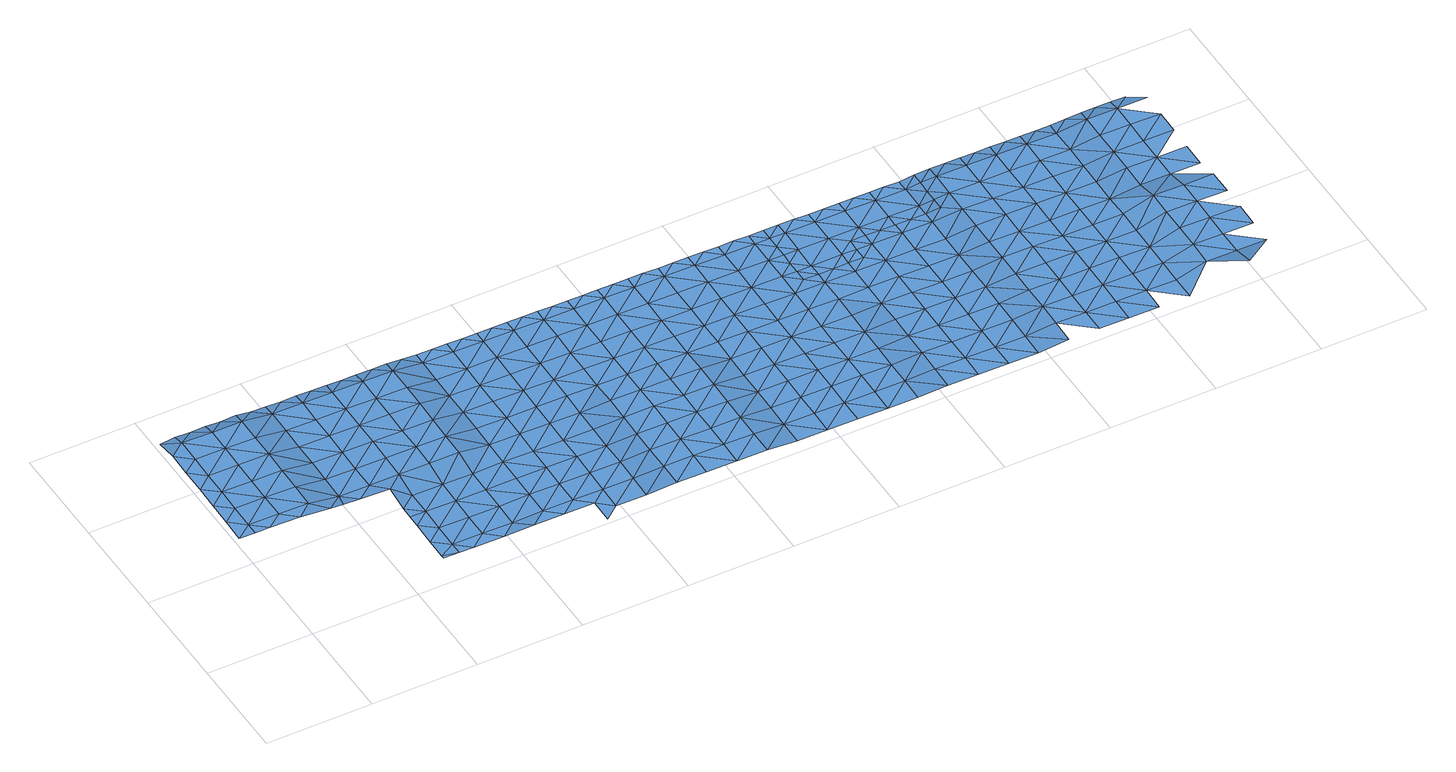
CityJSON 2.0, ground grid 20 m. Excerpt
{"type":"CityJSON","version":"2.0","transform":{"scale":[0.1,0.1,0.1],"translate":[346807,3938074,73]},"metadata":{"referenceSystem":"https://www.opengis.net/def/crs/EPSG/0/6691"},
"CityObjects":{
"waterbody1":{"type":"WaterBody","attributes":{"name":"7","class":"1140","function":"1","WaterBodyRiverFloodingRiskAttribute.description":"4","WaterBodyRiverFloodingRiskAttribute.rankOrg":"4","WaterBodyRiverFloodingRiskAttribute.adminType":"2","WaterBodyRiverFloodingRiskAttribute.scale":"L2"},"geometry":[{"type":"MultiSurface","lod":"1","boundaries":[[[0,1,2]],[[2,3,0]],[[4,5,1]],[[4,1,0]],[[6,0,3]],[[7,8,5]],[[4,7,5]],[[6,9,0]],[[8,10,11]],[[0,12,4]],[[10,8,7]],[[12,7,4]],[[10,13,11]],[[11,13,14]],[[12,0,9]],[[6,15,9]],[[7,16,10]],[[17,14,13]],[[18,14,17]],[[7,12,19]],[[10,20,13]],[[21,18,17]],[[7,19,16]],[[22,9,15]],[[23,21,17]],[[12,9,22]],[[20,10,16]],[[17,13,20]],[[24,19,12]],[[17,25,23]],[[12,22,26]],[[17,20,25]],[[22,15,27]],[[12,26,24]],[[16,19,28]],[[29,23,25]],[[20,16,28]],[[19,24,28]],[[30,29,25]],[[26,22,31]],[[22,27,31]],[[32,33,20]],[[34,31,27]],[[32,20,28]],[[31,35,26]],[[33,30,25]],[[25,20,33]],[[24,26,35]],[[36,31,34]],[[28,24,37]],[[24,35,37]],[[38,30,33]],[[31,39,35]],[[28,37,40]],[[41,42,43]],[[32,28,44]],[[32,45,33]],[[46,38,33]],[[47,39,31]],[[31,36,47]],[[44,28,40]],[[42,48,49]],[[41,48,42]],[[35,50,37]],[[51,52,49]],[[48,51,49]],[[33,45,46]],[[37,50,40]],[[32,44,45]],[[36,53,47]],[[54,48,41]],[[55,56,52]],[[50,35,39]],[[51,55,52]],[[56,55,57]],[[58,46,45]],[[54,59,48]],[[60,51,48]],[[44,40,61]],[[55,62,57]],[[61,40,50]],[[63,47,53]],[[47,64,39]],[[53,57,62]],[[59,60,48]],[[63,64,47]],[[45,44,65]],[[62,63,53]],[[58,45,66]],[[65,44,61]],[[64,67,39]],[[54,68,59]],[[55,51,69]],[[50,39,67]],[[66,45,70]],[[45,65,70]],[[69,51,60]],[[69,71,55]],[[71,63,62]],[[62,55,71]],[[61,50,72]],[[73,66,70]],[[74,64,63]],[[75,59,68]],[[50,67,72]],[[59,76,60]],[[65,61,77]],[[78,73,70]],[[76,69,60]],[[77,61,72]],[[70,65,77]],[[63,71,79]],[[76,59,75]],[[67,64,74]],[[63,79,74]],[[76,80,69]],[[69,81,71]],[[78,70,82]],[[70,77,82]],[[75,68,83]],[[72,67,84]],[[71,85,79]],[[67,74,84]],[[86,78,82]],[[81,69,80]],[[87,75,83]],[[75,88,76]],[[89,82,77]],[[72,84,90]],[[77,72,91]],[[92,86,82]],[[87,88,75]],[[85,93,79]],[[91,72,90]],[[91,89,77]],[[71,81,85]],[[74,79,93]],[[74,94,84]],[[89,92,82]],[[80,76,88]],[[88,95,80]],[[80,96,81]],[[84,97,90]],[[87,83,98]],[[95,96,80]],[[74,93,94]],[[81,99,85]],[[100,92,89]],[[96,99,81]],[[99,93,85]],[[101,88,87]],[[91,90,97]],[[102,87,98]],[[84,94,97]],[[103,100,89]],[[104,105,91]],[[104,91,97]],[[105,103,89]],[[89,91,105]],[[106,102,98]],[[101,87,102]],[[107,108,93]],[[95,109,96]],[[95,88,109]],[[93,99,107]],[[94,93,108]],[[88,101,109]],[[97,94,110]],[[111,103,105]],[[110,94,108]],[[104,97,110]],[[112,113,106]],[[114,102,106]],[[102,115,101]],[[104,116,105]],[[96,109,117]],[[99,96,118]],[[99,119,107]],[[110,116,104]],[[120,111,105]],[[118,96,117]],[[118,119,99]],[[107,119,108]],[[101,121,109]],[[116,122,105]],[[106,113,114]],[[102,114,115]],[[109,121,117]],[[105,122,120]],[[108,123,110]],[[121,101,115]],[[121,124,117]],[[108,119,125]],[[126,120,122]],[[127,128,113]],[[129,119,118]],[[114,113,128]],[[108,125,123]],[[118,117,130]],[[116,110,131]],[[130,117,124]],[[131,110,123]],[[122,116,131]],[[126,122,132]],[[115,114,133]],[[134,123,125]],[[114,128,133]],[[121,135,124]],[[118,130,129]],[[121,115,135]],[[125,119,134]],[[132,122,136]],[[122,131,136]],[[134,119,129]],[[115,133,135]],[[137,132,136]],[[128,127,138]],[[139,123,134]],[[140,136,131]],[[124,135,141]],[[130,124,142]],[[130,143,129]],[[131,123,144]],[[138,145,128]],[[142,124,141]],[[127,146,138]],[[144,123,139]],[[137,136,147]],[[133,128,145]],[[143,148,129]],[[140,131,144]],[[130,142,143]],[[135,133,149]],[[135,150,141]],[[134,129,148]],[[147,136,140]],[[133,145,149]],[[146,151,138]],[[139,134,152]],[[153,147,140]],[[154,151,146]],[[142,141,150]],[[152,134,148]],[[155,145,138]],[[144,139,152]],[[135,149,150]],[[156,143,142]],[[157,140,144]],[[151,155,138]],[[158,156,142]],[[159,157,144]],[[158,142,150]],[[153,140,160]],[[159,144,152]],[[148,143,156]],[[149,145,161]],[[160,140,157]],[[162,151,154]],[[161,145,155]],[[163,159,152]],[[150,149,164]],[[148,156,165]],[[152,148,166]],[[167,160,157]],[[164,168,150]],[[166,148,165]],[[151,169,155]],[[149,161,164]],[[162,169,151]],[[170,157,159]],[[158,150,168]],[[158,171,156]],[[172,161,155]],[[163,170,159]],[[167,157,173]],[[152,166,163]],[[156,174,165]],[[175,172,155]],[[171,174,156]],[[158,168,171]],[[155,169,175]],[[173,157,170]],[[164,161,172]],[[176,168,164]],[[166,165,174]],[[162,177,169]],[[166,178,163]],[[179,173,170]],[[176,164,172]],[[180,171,168]],[[181,166,174]],[[169,182,175]],[[163,178,170]],[[183,179,170]],[[162,184,177]],[[185,168,176]],[[186,174,171]],[[166,181,178]],[[175,187,172]],[[180,168,185]],[[180,186,171]],[[169,177,182]],[[188,181,174]],[[189,170,178]],[[172,190,176]],[[183,170,189]],[[191,177,184]],[[186,188,174]],[[175,182,187]],[[192,185,176]],[[193,178,181]],[[194,183,189]],[[190,172,187]],[[190,192,176]],[[177,191,182]],[[195,189,178]],[[185,196,180]],[[191,184,197]],[[189,198,194]],[[192,196,185]],[[193,195,178]],[[181,188,193]],[[186,180,196]],[[187,199,190]],[[189,195,198]],[[182,191,200]],[[187,182,199]],[[201,191,197]],[[182,200,199]],[[188,202,193]],[[186,196,203]],[[188,186,202]],[[204,198,195]],[[205,206,190]],[[207,200,191]],[[192,206,196]],[[186,203,202]],[[208,195,193]],[[190,199,205]],[[192,190,206]],[[209,191,201]],[[210,199,200]],[[211,208,193]],[[204,195,212]],[[193,202,211]],[[213,214,196]],[[191,209,207]],[[213,196,206]],[[199,215,205]],[[203,196,214]],[[212,195,208]],[[210,200,207]],[[202,203,214]],[[216,206,205]],[[202,217,211]],[[218,212,208]],[[219,220,201]],[[215,199,210]],[[221,207,209]],[[209,201,220]],[[217,202,214]],[[211,222,208]],[[223,218,208]],[[216,205,215]],[[224,210,207]],[[225,222,211]],[[213,206,226]],[[213,227,214]],[[222,223,208]],[[211,217,225]],[[221,224,207]],[[226,227,213]],[[209,220,221]],[[210,224,215]],[[206,216,226]],[[219,228,220]],[[229,216,215]],[[230,225,217]],[[224,231,215]],[[217,214,232]],[[233,223,222]],[[231,229,215]],[[232,214,227]],[[234,221,220]],[[232,230,217]],[[216,229,226]],[[222,235,233]],[[222,225,230]],[[226,236,227]],[[220,228,237]],[[221,238,224]],[[230,239,222]],[[234,238,221]],[[238,231,224]],[[220,237,234]],[[222,239,235]],[[226,229,236]],[[240,230,232]],[[231,241,229]],[[242,227,236]],[[238,241,231]],[[232,227,240]],[[243,235,239]],[[240,227,242]],[[244,239,230]],[[237,228,245]],[[229,246,236]],[[240,244,230]],[[239,247,243]],[[248,238,234]],[[228,249,245]],[[234,237,248]],[[229,241,250]],[[248,237,245]],[[251,240,242]],[[239,252,247]],[[229,250,246]],[[248,253,238]],[[252,239,244]],[[238,254,241]],[[242,236,251]],[[253,254,238]],[[249,255,245]],[[241,254,250]],[[236,246,251]],[[256,244,240]],[[257,247,252]],[[258,256,240]],[[258,240,251]],[[259,252,244]],[[252,260,257]],[[261,253,248]],[[256,259,244]],[[245,255,262]],[[248,245,261]],[[250,254,263]],[[246,250,264]],[[265,254,253]],[[251,266,258]],[[245,262,261]],[[252,259,260]],[[250,263,264]],[[261,265,253]],[[251,246,267]],[[268,256,258]],[[269,268,258]],[[255,270,262]],[[251,267,266]],[[258,266,269]],[[246,264,267]],[[271,260,259]],[[272,259,256]],[[273,272,256]],[[273,256,268]],[[254,265,274]],[[263,254,275]],[[276,271,259]],[[277,266,267]],[[261,262,278]],[[264,263,275]],[[254,274,275]],[[264,279,267]],[[259,272,276]],[[262,270,278]],[[280,271,276]],[[267,281,277]],[[265,261,282]],[[282,261,278]],[[279,264,275]],[[282,283,265]],[[265,284,274]],[[270,285,278]],[[267,286,281]],[[267,279,286]],[[275,274,284]],[[265,283,284]],[[287,281,286]],[[288,278,285]],[[282,289,283]],[[282,278,289]],[[275,284,290]],[[279,275,291]],[[279,292,286]],[[286,293,287]],[[289,278,288]],[[291,292,279]],[[275,290,291]],[[283,294,284]],[[285,295,288]],[[286,292,293]],[[296,283,289]],[[284,294,290]],[[297,291,290]],[[298,289,288]],[[283,296,294]],[[299,300,301]],[[299,293,300]],[[293,292,300]],[[302,288,295]],[[291,303,292]],[[290,294,297]],[[304,301,300]],[[288,302,298]],[[296,289,305]],[[291,297,303]],[[306,304,300]],[[307,302,295]],[[305,289,298]],[[305,308,296]],[[294,296,308]],[[294,309,297]],[[310,306,300]],[[292,303,311]],[[300,292,310]],[[308,309,294]],[[310,292,311]],[[312,298,302]],[[297,313,303]],[[314,302,307]],[[298,312,305]],[[315,306,310]],[[311,303,313]],[[302,314,312]],[[305,316,308]],[[297,309,313]],[[312,316,305]],[[317,315,310]],[[318,319,311]],[[308,320,309]],[[311,313,318]],[[310,311,319]],[[314,321,312]],[[309,320,313]],[[308,316,322]],[[317,310,319]],[[320,308,322]],[[314,323,321]],[[321,324,312]],[[313,325,318]],[[326,317,319]],[[316,327,322]],[[316,312,327]],[[313,320,328]],[[329,326,319]],[[327,312,324]],[[325,313,328]],[[323,330,321]],[[325,331,318]],[[331,329,319]],[[319,318,331]],[[332,328,320]],[[322,327,333]],[[320,322,334]],[[335,336,321]],[[334,322,333]],[[321,330,335]],[[324,321,336]],[[331,337,329]],[[324,338,327]],[[339,329,337]],[[340,339,337]],[[332,341,328]],[[320,334,332]],[[325,341,331]],[[327,342,333]],[[325,328,341]],[[343,340,344]],[[338,324,336]],[[338,342,327]],[[340,337,344]],[[330,345,335]],[[346,337,331]],[[333,342,334]],[[347,343,348]],[[348,343,344]],[[334,349,332]],[[346,331,341]],[[346,350,337]],[[351,348,344]],[[336,335,352]],[[344,337,350]],[[353,341,332]],[[335,345,352]],[[352,354,336]],[[334,342,349]],[[349,355,332]],[[344,356,351]],[[338,336,357]],[[338,358,342]],[[344,350,356]],[[357,336,354]],[[357,358,338]],[[346,341,353]],[[359,350,346]],[[342,358,349]],[[332,355,353]],[[360,351,356]],[[359,346,353]],[[352,361,354]],[[359,362,350]],[[363,361,352]],[[364,365,349]],[[366,353,355]],[[352,367,363]],[[360,356,368]],[[349,358,364]],[[355,349,365]],[[356,350,369]],[[365,366,355]],[[369,350,362]],[[357,370,358]],[[357,354,370]],[[368,356,369]],[[370,354,361]],[[371,363,367]],[[359,353,366]],[[372,362,359]],[[358,373,364]],[[366,374,359]],[[375,368,369]],[[371,361,363]],[[374,372,359]],[[358,370,376]],[[377,375,369]],[[361,378,370]],[[358,376,373]],[[365,379,366]],[[365,364,379]],[[369,362,380]],[[380,362,372]],[[369,380,377]],[[364,373,379]],[[361,371,378]],[[370,381,376]],[[382,372,374]],[[370,378,383]],[[376,384,373]],[[366,379,385]],[[374,366,382]],[[386,377,380]],[[387,378,371]],[[381,370,383]],[[382,366,385]],[[388,380,372]],[[373,384,379]],[[382,388,372]],[[380,389,386]],[[384,376,381]],[[387,371,390]],[[387,391,378]],[[378,392,383]],[[391,392,378]],[[393,394,379]],[[380,395,389]],[[395,380,388]],[[379,384,393]],[[385,379,394]],[[385,396,382]],[[397,387,390]],[[396,388,382]],[[381,398,384]],[[381,383,398]],[[399,389,395]],[[398,383,392]],[[396,385,394]],[[387,397,391]],[[398,400,384]],[[384,401,393]],[[396,402,388]],[[395,403,399]],[[391,404,392]],[[393,405,394]],[[395,388,406]],[[406,388,402]],[[395,406,403]],[[384,400,401]],[[404,407,392]],[[398,392,407]],[[405,393,401]],[[396,394,405]],[[398,408,400]],[[409,402,396]],[[410,403,406]],[[411,409,396]],[[400,412,401]],[[411,396,405]],[[408,412,400]],[[406,413,410]],[[414,405,401]],[[406,402,415]],[[415,402,409]],[[406,415,413]],[[414,416,405]],[[405,417,411]],[[411,418,409]],[[419,413,415]],[[417,418,411]],[[420,419,415]],[[415,409,418]],[[415,421,420]]]}]},
"waterbody2":{"type":"WaterBody","attributes":{"name":"7","class":"1140","function":"1","WaterBodyRiverFloodingRiskAttribute.description":"4","WaterBodyRiverFloodingRiskAttribute.rankOrg":"3","WaterBodyRiverFloodingRiskAttribute.adminType":"2","WaterBodyRiverFloodingRiskAttribute.scale":"L2"},"geometry":[{"type":"MultiSurface","lod":"1","boundaries":[[[422,423,424]],[[425,339,340]],[[326,339,425]],[[339,326,329]],[[315,317,426]],[[425,426,317]],[[423,426,425]],[[423,427,426]],[[423,428,427]],[[428,423,429]],[[430,429,423]],[[431,424,347]],[[424,343,347]],[[432,433,428]],[[434,428,433]],[[435,272,273]],[[436,268,269]],[[437,438,436]],[[272,435,439]],[[424,340,343]],[[440,434,433]],[[440,441,434]],[[315,426,306]],[[442,439,441]],[[441,439,434]],[[428,429,432]],[[430,423,422]],[[301,427,438]],[[434,438,427]],[[438,434,439]],[[435,438,439]],[[435,436,438]],[[435,268,436]],[[273,268,435]],[[439,276,272]],[[301,304,427]],[[442,276,439]],[[276,442,280]],[[304,306,427]],[[434,427,428]],[[426,427,306]],[[425,424,423]],[[431,422,424]],[[425,317,326]],[[340,424,425]],[[266,277,269]],[[269,277,436]],[[277,281,436]],[[281,437,436]],[[281,287,437]],[[287,299,437]],[[287,293,299]],[[299,301,437]],[[437,301,438]]]}]}
},
"vertices":[
[30,270,23],[2,294,23],[1,248,23],[30,247,23],[31,317,23],[3,340,23],[58,247,23],[32,363,23],[4,386,23],[87,269,23],[32,409,23],[4,433,23],[87,316,23],[33,455,23],[5,479,23],[115,246,23],[89,408,23],[34,501,23],[6,525,14],[88,362,23],[90,454,23],[34,525,17],[143,268,23],[63,524,16],[145,361,23],[91,500,23],[144,315,23],[171,245,18],[146,407,23],[91,524,17],[119,523,16],[200,267,15],[146,453,23],[147,500,23],[195,244,17],[201,314,15],[228,244,15],[202,360,15],[148,523,17],[257,313,15],[202,406,15],[311,58,5],[281,64,5],[281,58,5],[203,452,15],[204,499,15],[176,522,14],[257,266,15],[310,81,5],[282,104,5],[258,359,15],[311,127,5],[283,150,5],[284,243,13],[338,57,5],[312,173,5],[283,174,5],[284,197,5],[204,522,13],[367,80,5],[367,126,5],[259,405,15],[312,219,5],[313,266,15],[314,312,15],[260,451,15],[233,521,12],[315,358,15],[395,56,5],[368,172,5],[261,498,15],[369,218,5],[316,404,15],[261,521,13],[371,311,15],[423,79,5],[424,125,5],[316,450,15],[289,520,12],[370,265,15],[425,171,5],[426,217,5],[317,497,15],[451,55,7],[371,357,15],[426,264,15],[318,520,12],[480,78,7],[481,124,7],[374,496,15],[372,403,15],[373,449,15],[346,519,12],[427,310,15],[428,356,15],[482,170,7],[482,216,7],[429,402,15],[508,54,7],[483,263,8],[374,519,12],[537,123,7],[537,77,7],[403,518,12],[430,448,15],[430,495,15],[565,53,7],[484,309,8],[485,355,8],[538,169,7],[485,401,8],[431,518,12],[564,7,8],[592,30,7],[593,76,7],[594,122,7],[486,447,8],[539,215,7],[540,262,8],[541,308,8],[459,517,10],[595,168,7],[487,494,8],[542,400,8],[596,214,7],[541,354,8],[487,517,8],[649,29,7],[650,75,7],[597,307,8],[596,261,8],[543,446,8],[516,516,8],[651,121,7],[598,353,8],[651,167,7],[544,493,8],[544,516,8],[707,74,10],[599,399,8],[600,492,8],[652,213,7],[653,260,7],[654,306,8],[600,446,8],[707,120,10],[706,28,10],[572,515,8],[655,352,8],[708,166,10],[709,212,10],[763,73,10],[655,398,8],[601,515,8],[762,27,10],[764,119,10],[710,305,8],[657,491,8],[710,259,10],[656,445,8],[629,514,8],[765,165,10],[819,26,10],[713,444,8],[766,212,10],[711,351,8],[712,397,8],[657,514,8],[766,258,10],[820,72,10],[714,490,8],[767,304,8],[821,164,10],[686,513,8],[768,350,8],[821,118,10],[822,211,10],[876,71,10],[769,443,8],[714,513,8],[824,303,8],[769,396,8],[877,117,10],[742,512,8],[876,25,10],[823,257,10],[825,349,8],[878,163,10],[825,395,8],[770,489,8],[879,210,10],[933,70,7],[880,256,10],[826,442,8],[771,512,8],[827,488,8],[880,302,8],[932,24,7],[799,511,8],[935,162,7],[934,116,7],[989,23,7],[882,394,8],[881,348,8],[827,511,8],[935,209,7],[936,255,7],[990,115,7],[884,487,8],[990,69,7],[991,161,7],[883,441,8],[856,510,8],[937,301,8],[938,347,8],[992,208,7],[993,254,7],[939,393,8],[884,510,8],[1046,22,7],[1046,68,7],[1047,114,7],[940,486,8],[912,510,8],[1048,160,7],[939,440,8],[994,300,8],[994,346,8],[1102,21,7],[1050,253,7],[996,439,8],[1049,207,7],[995,393,8],[941,509,8],[1104,113,7],[969,509,8],[1050,299,8],[1103,67,7],[1105,159,7],[997,485,8],[1052,392,8],[1105,206,7],[1051,345,8],[997,508,8],[1053,438,8],[1160,66,7],[1107,298,8],[1026,508,8],[1160,112,7],[1159,20,7],[1106,252,7],[1108,344,8],[1053,484,8],[1161,158,7],[1162,205,7],[1215,19,10],[1109,437,8],[1054,507,8],[1109,391,8],[1110,483,8],[1082,507,8],[1217,111,10],[1216,65,10],[1163,251,7],[1164,297,8],[1218,158,10],[1136,367,8],[1164,343,8],[1137,413,8],[1137,390,8],[1272,18,10],[1111,506,8],[1138,459,8],[1138,436,8],[1219,204,10],[1219,250,10],[1138,483,8],[1165,366,8],[1273,64,10],[1220,296,9],[1139,506,8],[1193,366,8],[1274,110,10],[1274,157,10],[1275,203,10],[1329,17,10],[1221,342,9],[1221,366,9],[1330,63,10],[1330,109,10],[1276,249,10],[1277,295,9],[1278,341,9],[1250,365,9],[1332,202,10],[1385,16,10],[1331,156,10],[1333,248,10],[1387,108,10],[1250,388,9],[1278,388,9],[1251,411,9],[1386,62,10],[1333,294,9],[1279,411,9],[1388,155,10],[1307,410,9],[1442,15,16],[1389,201,10],[1389,247,10],[1335,387,9],[1334,340,9],[1444,107,16],[1390,293,9],[1443,61,16],[1335,410,9],[1444,154,16],[1364,409,9],[1391,339,9],[1392,386,9],[1446,246,16],[1499,60,16],[1445,200,16],[1499,14,16],[1500,106,16],[1448,339,14],[1392,409,9],[1501,153,16],[1447,292,14],[1420,408,12],[1555,13,16],[1448,385,14],[1503,291,14],[1502,199,16],[1503,245,16],[1556,59,16],[1557,105,16],[1449,431,14],[1558,152,16],[1421,431,11],[1421,455,11],[1504,338,14],[1558,198,16],[1422,478,12],[1450,477,14],[1612,12,16],[1505,384,14],[1422,501,11],[1450,500,13],[1559,244,16],[1506,430,14],[1479,500,12],[1613,58,16],[1561,337,14],[1614,105,16],[1560,290,14],[1507,476,14],[1614,151,16],[1615,197,16],[1562,383,14],[1507,499,13],[1670,104,16],[1562,429,14],[1669,57,16],[1616,243,16],[1617,289,14],[1617,336,14],[1669,11,16],[1535,499,12],[1563,475,14],[1671,150,16],[1726,56,33],[1619,428,14],[1673,242,16],[1618,382,14],[1564,498,13],[1672,196,16],[1592,498,12],[1727,103,33],[1673,288,14],[1620,474,14],[1728,195,33],[1675,381,14],[1728,149,33],[1729,241,33],[1674,335,14],[1620,497,13],[1783,55,33],[1676,427,14],[1649,497,12],[1782,9,47],[1783,102,33],[1784,148,33],[1730,287,21],[1731,334,21],[1676,473,14],[1732,380,21],[1839,54,33],[1785,194,33],[1677,496,13],[1786,240,33],[1787,286,21],[1732,426,21],[1705,496,14],[1840,101,33],[1787,333,21],[1733,472,21],[1841,147,33],[1842,193,33],[1789,425,21],[1734,495,17],[1788,379,21],[1842,239,33],[1762,495,16],[1843,285,21],[1790,471,21],[1844,332,21],[1845,378,21],[1846,424,21],[1790,494,17],[1818,494,16],[1846,470,21],
[1365,502,8],[1337,479,9],[1393,478,9],[1393,432,9],[1336,433,9],[1279,434,9],[1280,480,9],[1309,503,8],[1337,502,8],[1394,501,8],[1280,503,8],[1252,504,8],[1223,481,9],[1166,436,8],[1165,390,8],[1222,389,9],[1223,435,9],[1167,482,8],[1224,504,8],[1195,505,8],[1167,505,8]
]}
